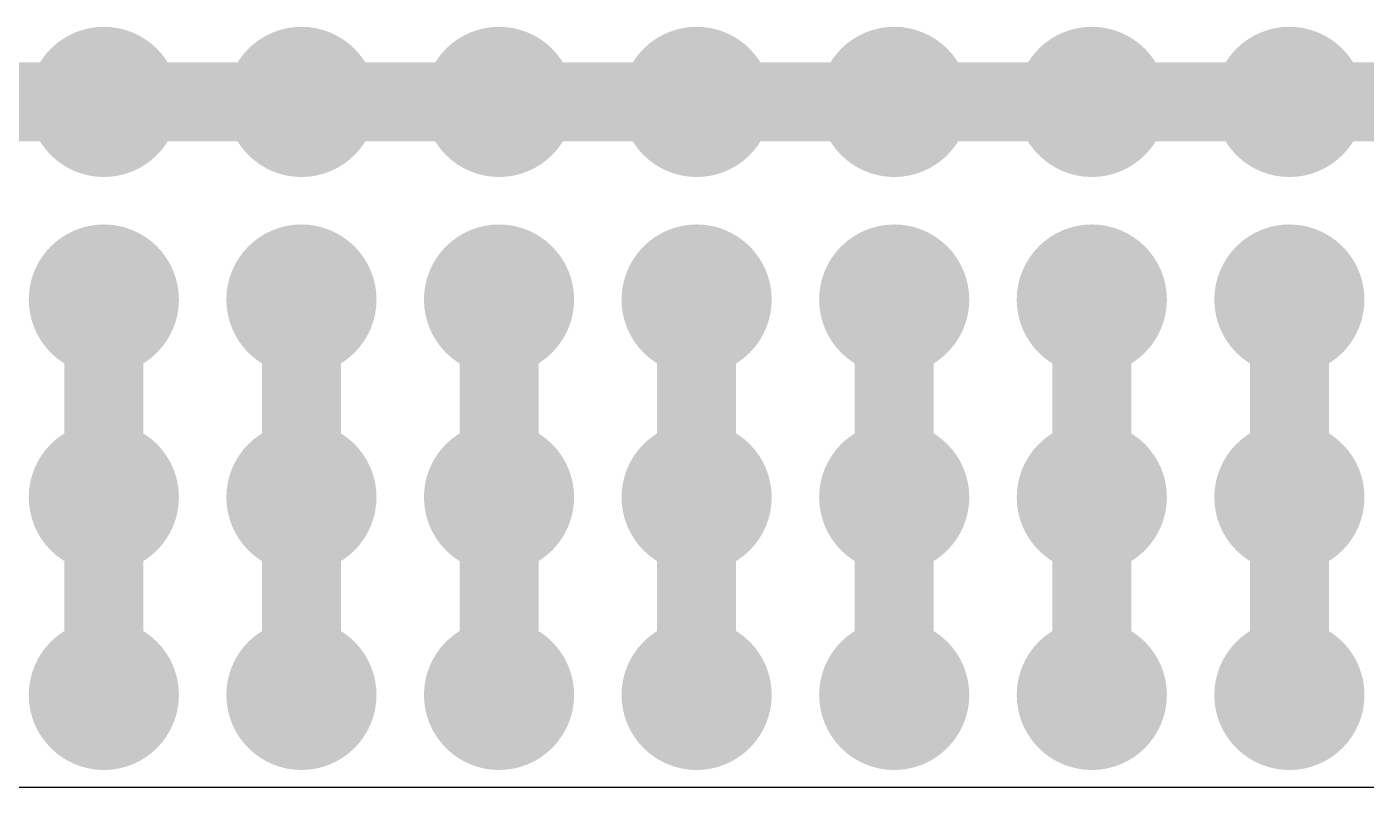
# Model space of a CAD drawing. Extents: x -0.1 to 65.3, y 0 to 30.1.
# Drawn here: x 18.82 to 36.04, y 0.01 to 9.78 of the extents above; entities that cross this region are included whole.
import ezdxf

# ---------------------------------------------------------------- set-up
doc = ezdxf.new("R2010")
doc.units = 0
for name, color, linetype in [('113', 4, 'CONTINUOUS'), ('16', 132, 'CONTINUOUS'), ('18', 110, 'CONTINUOUS'), ('20', 4, 'CONTINUOUS'), ('21', 40, 'CONTINUOUS'), ('30', 253, 'CONTINUOUS')]:
    doc.layers.add(name, color=color, linetype=linetype)

# ---------------------------------------------------------------- blocks, each defined once
blk = doc.blocks.new('RECT')
blk.add_solid([(-0.5, -0.5), (0.5, -0.5), (-0.5, 0.5), (0.5, 0.5)])
blk = doc.blocks.new('ROUNDV')
at = {"const_width": 0.5}
blk.add_lwpolyline([(0, -0.25, 1), (0, 0.25, 1), (0, -0.25)], format="xyb", dxfattribs=at)

msp = doc.modelspace()

# ---------------------------------------------------------------- linework, layer by layer
at = {"layer": '113', "const_width": 0.8128}
msp.add_lwpolyline([(7.112, 8.8138), (57.912, 8.8138)], dxfattribs=at)
at = {"layer": '16'}
for points, const_width in [([(19.812, 8.8138), (17.272, 8.8138)], 0.8128), ([(22.352, 8.8138), (19.812, 8.8138)], 0.8128), ([(24.892, 8.8138), (22.352, 8.8138)], 0.8128), ([(27.432, 8.8138), (24.892, 8.8138)], 0.8128), ([(29.972, 8.8138), (27.432, 8.8138)], 0.8128), ([(32.512, 8.8138), (29.972, 8.8138)], 0.8128), ([(32.512, 8.8138), (35.052, 8.8138)], 0.8128), ([(37.592, 8.8138), (35.052, 8.8138)], 0.8128), ([(19.812, 6.2738), (19.812, 3.7338)], 0.6096), ([(22.352, 6.2738), (22.352, 3.7338)], 0.6096), ([(24.892, 6.2738), (24.892, 3.7338)], 0.6096), ([(27.432, 6.2738), (27.432, 3.7338)], 0.6096), ([(29.972, 6.2738), (29.972, 3.7338)], 0.6096), ([(32.512, 6.2738), (32.512, 3.7338)], 0.6096), ([(35.052, 6.2738), (35.052, 3.7338)], 0.6096), ([(19.812, 3.7338), (19.812, 1.1938)], 0.6096), ([(22.352, 3.7338), (22.352, 1.1938)], 0.6096), ([(24.892, 3.7338), (24.892, 1.1938)], 0.6096), ([(27.432, 3.7338), (27.432, 1.1938)], 0.6096), ([(29.972, 3.7338), (29.972, 1.1938)], 0.6096), ([(32.512, 3.7338), (32.512, 1.1938)], 0.6096), ([(35.052, 3.7338), (35.052, 1.1938)], 0.6096)]:
    msp.add_lwpolyline(points, dxfattribs=dict(at, const_width=const_width))
for points, const_width in [([(19.812, 9.017, 1), (19.812, 8.6106)], 0.4064), ([(19.812, 8.6106, 1), (19.812, 9.017)], 0.4064), ([(22.352, 9.017, 1), (22.352, 8.6106)], 0.4064), ([(22.352, 8.6106, 1), (22.352, 9.017)], 0.4064), ([(24.892, 9.017, 1), (24.892, 8.6106)], 0.4064), ([(24.892, 8.6106, 1), (24.892, 9.017)], 0.4064), ([(27.432, 9.017, 1), (27.432, 8.6106)], 0.4064), ([(27.432, 8.6106, 1), (27.432, 9.017)], 0.4064), ([(29.972, 9.017, 1), (29.972, 8.6106)], 0.4064), ([(29.972, 8.6106, 1), (29.972, 9.017)], 0.4064), ([(32.512, 9.017, 1), (32.512, 8.6106)], 0.4064), ([(32.512, 8.6106, 1), (32.512, 9.017)], 0.4064), ([(35.052, 9.017, 1), (35.052, 8.6106)], 0.4064), ([(35.052, 8.6106, 1), (35.052, 9.017)], 0.4064), ([(19.9644, 6.2738, 1), (19.6596, 6.2738)], 0.3048), ([(22.5044, 6.2738, 1), (22.1996, 6.2738)], 0.3048), ([(25.0444, 6.2738, 1), (24.7396, 6.2738)], 0.3048), ([(27.5844, 6.2738, 1), (27.2796, 6.2738)], 0.3048), ([(30.1244, 6.2738, 1), (29.8196, 6.2738)], 0.3048), ([(32.6644, 6.2738, 1), (32.3596, 6.2738)], 0.3048), ([(35.2044, 6.2738, 1), (34.8996, 6.2738)], 0.3048), ([(19.9644, 3.7338, 1), (19.6596, 3.7338)], 0.3048), ([(22.5044, 3.7338, 1), (22.1996, 3.7338)], 0.3048), ([(25.0444, 3.7338, 1), (24.7396, 3.7338)], 0.3048), ([(27.5844, 3.7338, 1), (27.2796, 3.7338)], 0.3048), ([(30.1244, 3.7338, 1), (29.8196, 3.7338)], 0.3048), ([(32.6644, 3.7338, 1), (32.3596, 3.7338)], 0.3048), ([(35.2044, 3.7338, 1), (34.8996, 3.7338)], 0.3048), ([(19.6596, 3.7338, 1), (19.9644, 3.7338)], 0.3048), ([(22.1996, 3.7338, 1), (22.5044, 3.7338)], 0.3048), ([(24.7396, 3.7338, 1), (25.0444, 3.7338)], 0.3048), ([(27.2796, 3.7338, 1), (27.5844, 3.7338)], 0.3048), ([(29.8196, 3.7338, 1), (30.1244, 3.7338)], 0.3048), ([(32.3596, 3.7338, 1), (32.6644, 3.7338)], 0.3048), ([(34.8996, 3.7338, 1), (35.2044, 3.7338)], 0.3048), ([(19.6596, 1.1938, 1), (19.9644, 1.1938)], 0.3048), ([(22.1996, 1.1938, 1), (22.5044, 1.1938)], 0.3048), ([(24.7396, 1.1938, 1), (25.0444, 1.1938)], 0.3048), ([(27.2796, 1.1938, 1), (27.5844, 1.1938)], 0.3048), ([(29.8196, 1.1938, 1), (30.1244, 1.1938)], 0.3048), ([(32.3596, 1.1938, 1), (32.6644, 1.1938)], 0.3048), ([(34.8996, 1.1938, 1), (35.2044, 1.1938)], 0.3048)]:
    msp.add_lwpolyline(points, format="xyb", dxfattribs=dict(at, const_width=const_width))
at = {"layer": '20'}
msp.add_line((3.127, 0.0078), (62.127, 0.0078), dxfattribs=at)
at = {"layer": '21'}
msp.add_line((3, 0.0078), (62, 0.0078), dxfattribs=at)
at = {"layer": '21', "const_width": 0.6096}
for points in [[(19.812, 6.2738), (19.812, 1.0668)], [(22.352, 6.2738), (22.352, 1.0668)], [(24.892, 6.2738), (24.892, 1.0668)], [(27.432, 6.2738), (27.432, 1.0668)], [(29.972, 6.2738), (29.972, 1.0668)], [(32.512, 6.2738), (32.512, 1.0668)], [(35.052, 6.2738), (35.052, 1.0668)]]:
    msp.add_lwpolyline(points, dxfattribs=at)
at = {"layer": '21', "const_width": 0.3048}
for points in [[(19.9644, 6.2738, 1), (19.6596, 6.2738)], [(22.5044, 6.2738, 1), (22.1996, 6.2738)], [(25.0444, 6.2738, 1), (24.7396, 6.2738)], [(27.5844, 6.2738, 1), (27.2796, 6.2738)], [(30.1244, 6.2738, 1), (29.8196, 6.2738)], [(32.6644, 6.2738, 1), (32.3596, 6.2738)], [(35.2044, 6.2738, 1), (34.8996, 6.2738)], [(19.6596, 1.0668, 1), (19.9644, 1.0668)], [(22.1996, 1.0668, 1), (22.5044, 1.0668)], [(24.7396, 1.0668, 1), (25.0444, 1.0668)], [(27.2796, 1.0668, 1), (27.5844, 1.0668)], [(29.8196, 1.0668, 1), (30.1244, 1.0668)], [(32.3596, 1.0668, 1), (32.6644, 1.0668)], [(34.8996, 1.0668, 1), (35.2044, 1.0668)]]:
    msp.add_lwpolyline(points, format="xyb", dxfattribs=at)

# ---------------------------------------------------------------- block references
at = {"layer": '18', "xscale": 1.9304, "yscale": 1.9304}
for p in [(19.812, 8.8138), (19.812, 8.8138), (22.352, 8.8138), (22.352, 8.8138), (24.892, 8.8138), (24.892, 8.8138), (27.432, 8.8138), (27.432, 8.8138), (29.972, 8.8138), (29.972, 8.8138), (32.512, 8.8138), (32.512, 8.8138), (35.052, 8.8138), (35.052, 8.8138), (19.812, 6.2738), (19.812, 6.2738), (22.352, 6.2738), (22.352, 6.2738), (24.892, 6.2738), (24.892, 6.2738), (27.432, 6.2738), (27.432, 6.2738), (29.972, 6.2738), (29.972, 6.2738), (32.512, 6.2738), (32.512, 6.2738), (35.052, 6.2738), (35.052, 6.2738), (19.812, 3.7338), (19.812, 3.7338), (22.352, 3.7338), (22.352, 3.7338), (24.892, 3.7338), (24.892, 3.7338), (27.432, 3.7338), (27.432, 3.7338), (29.972, 3.7338), (29.972, 3.7338), (32.512, 3.7338), (32.512, 3.7338), (35.052, 3.7338), (35.052, 3.7338), (19.812, 1.1938), (19.812, 1.1938), (22.352, 1.1938), (22.352, 1.1938), (24.892, 1.1938), (24.892, 1.1938), (27.432, 1.1938), (27.432, 1.1938), (29.972, 1.1938), (29.972, 1.1938), (32.512, 1.1938), (32.512, 1.1938), (35.052, 1.1938), (35.052, 1.1938)]:
    msp.add_blockref('ROUNDV', p, dxfattribs=at)
at = {"layer": '30'}
for p, xscale, yscale in [((32.385, 8.8138), 51.562, 1.016), ((19.812, 3.7338), 1.016, 6.35), ((22.352, 3.7338), 1.016, 6.35), ((24.892, 3.7338), 1.016, 6.35), ((27.432, 3.7338), 1.016, 6.35), ((29.972, 3.7338), 1.016, 6.35), ((32.512, 3.7338), 1.016, 6.35), ((35.052, 3.7338), 1.016, 6.35)]:
    msp.add_blockref('RECT', p, dxfattribs=dict(at, xscale=xscale, yscale=yscale))

doc.saveas('drawing.dxf')
